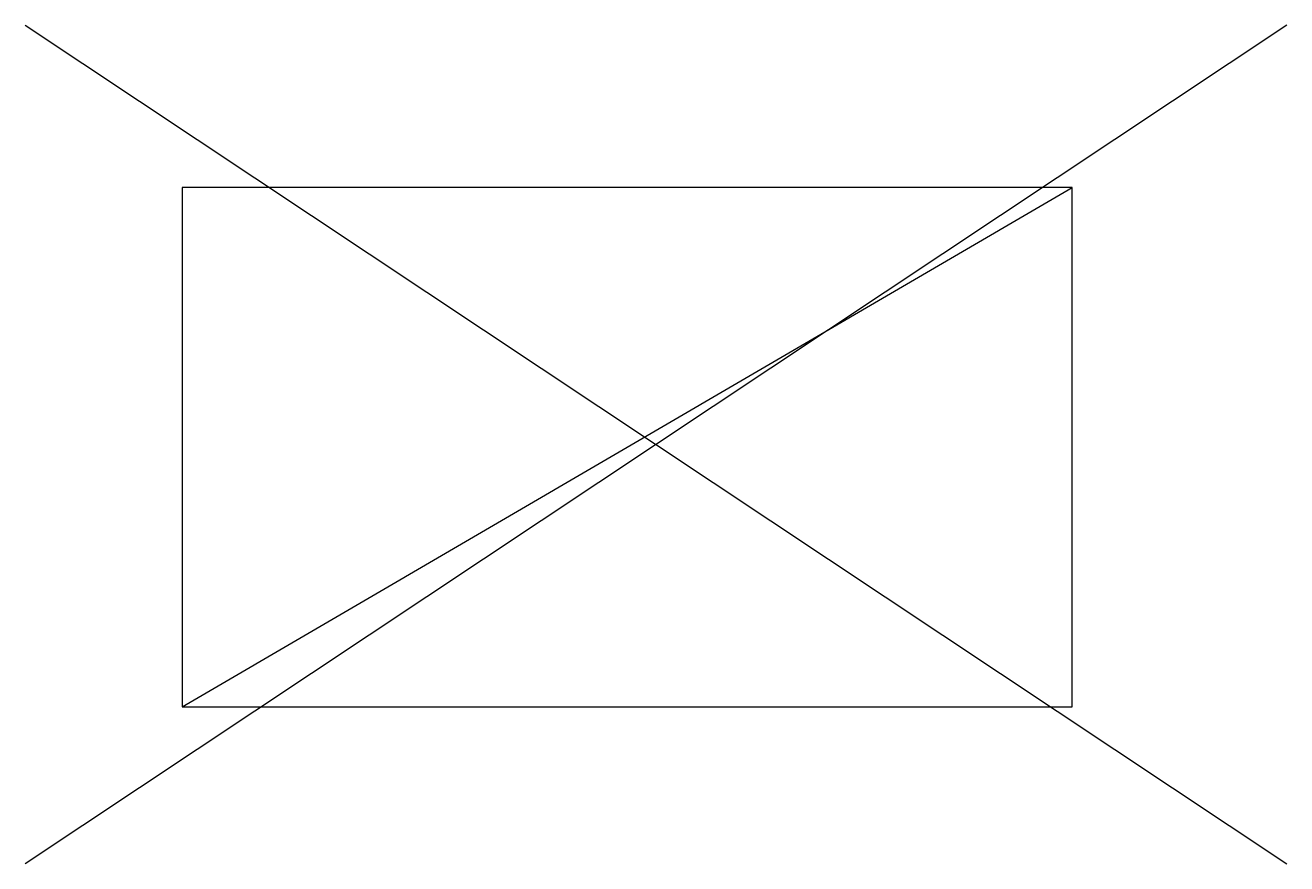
# Model space of a CAD drawing. Extents: x -4.06 to 4.45, y -1.06 to 4.59.
import ezdxf

# ---------------------------------------------------------------- set-up
doc = ezdxf.new("R2010")
doc.units = 0

msp = doc.modelspace()

# ---------------------------------------------------------------- linework, layer by layer
msp.add_line((-3, 0), (3, 3.5))
for points in [[(-4.0571, 4.5933), (4.4466, -1.058)], [(4.4466, 4.5933), (-4.0571, -1.058)]]:
    msp.add_lwpolyline(points)
at = {"flags": 128}
msp.add_lwpolyline([(-3, 0), (3, 0), (3, 3.5), (-3, 3.5), (-3, 0)], close=True, dxfattribs=at)

doc.saveas('drawing.dxf')
